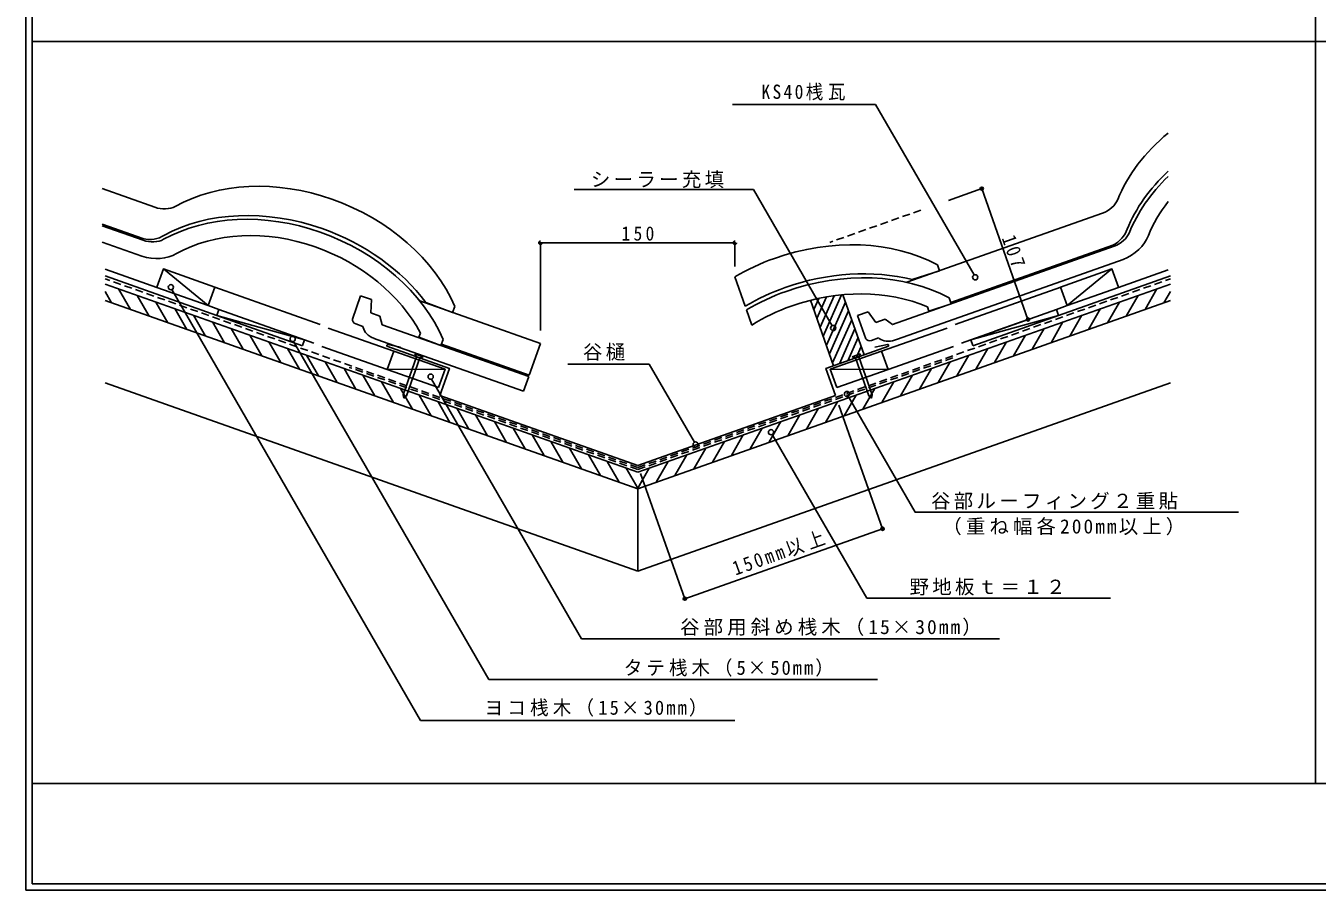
# Model space of a CAD drawing. Units: millimetres, scale not verified. Extents: x -2052 to 1987, y -1380 to 1404.
# Drawn here: x -3 to 993, y 54 to 721 of the extents above; entities that cross this region are included whole.
import ezdxf

# ---------------------------------------------------------------- set-up
doc = ezdxf.new("R2010")
doc.units = ezdxf.units.MM
doc.header["$LTSCALE"] = 5
doc.header["$PDMODE"] = 32
doc.header["$PDSIZE"] = 2.5
doc.linetypes.add('DASHED1', pattern=[1.8, 1.2, -0.6])
for name, color, linetype in [('A-0_ﾚｲﾔ-160', 7, 'Continuous'), ('A-1_ﾚｲﾔ-161', 3, 'Continuous'), ('A-2_ﾚｲﾔ-162', 4, 'Continuous'), ('A-5_ﾚｲﾔ-165', 7, 'Continuous'), ('A-7_ﾚｲﾔ-167', 2, 'Continuous'), ('A-A_ﾚｲﾔ-170', 7, 'Continuous'), ('A-B_ﾚｲﾔ-171', 3, 'Continuous'), ('A-C_ﾚｲﾔ-172', 3, 'Continuous'), ('A-D_ﾚｲﾔ-173', 3, 'DASHED1')]:
    doc.layers.add(name, color=color, linetype=linetype)
doc.styles.add('ＭＳ ゴシック', font='')
doc.styles.get('ＭＳ ゴシック').set_extended_font_data('MS Gothic')

msp = doc.modelspace()

# ---------------------------------------------------------------- linework, layer by layer
at = {"layer": 'A-0_ﾚｲﾔ-160'}
for p, q in [((-3.023, 54.418), (-3.023, 1404.417)), ((1986.977, 54.418), (-3.023, 54.418))]:
    msp.add_line(p, q, dxfattribs=at)
at = {"layer": 'A-0_ﾚｲﾔ-160', "color": 2}
for q in [(1.978, 1399.418), (1981.977, 59.418)]:
    msp.add_line((1.978, 59.418), q, dxfattribs=at)
at = {"layer": 'A-0_ﾚｲﾔ-160', "color": 4}
for p, q in [((991.977, 1399.418), (991.977, 136.778)), ((1981.977, 709.379), (1.978, 709.379)), ((1.978, 136.778), (1981.977, 136.778))]:
    msp.add_line(p, q, dxfattribs=at)
at = {"layer": 'A-1_ﾚｲﾔ-161', "color": 7, "linetype": 'DASHED1'}
msp.add_line((687.627, 579.126), (617.287, 554.257), dxfattribs=at)
at = {"layer": 'A-1_ﾚｲﾔ-161'}
for p, q in [((55.871, 567.079), (87.514, 555.892)), ((55.871, 554.384), (86.439, 543.577)), ((249.127, 494.965), (255.283, 513.032)), ((255.283, 513.032), (263.554, 510.109)), ((263.059, 499.938), (263.554, 510.109)), ((709.327, 511.535), (710.953, 506.938)), ((270.229, 497.404), (263.059, 499.938)), ((553.073, 502.268), (557.243, 490.503)), ((638.604, 497.815), (646.875, 500.739)), ((652.882, 492.519), (646.875, 500.739)), ((692.553, 504.464), (693.673, 501.299)), ((710.953, 506.938), (693.673, 501.299)), ((251.557, 491.31), (257.1, 489.35)), ((257.247, 488.648), (257.1, 489.35)), ((270.229, 497.404), (271.891, 490.704)), ((271.891, 490.704), (385.035, 450.7)), ((645.172, 479.894), (638.604, 497.815)), ((660.051, 495.053), (652.882, 492.519)), ((267.861, 479.433), (381.036, 439.419)), ((301.423, 484.294), (300.304, 481.129)), ((317.288, 474.653), (300.304, 481.129)), ((318.914, 479.251), (317.288, 474.653)), ((649.36, 478.577), (654.903, 480.537)), ((655.458, 480.084), (654.903, 480.537)), ((385.035, 450.7), (381.037, 439.419))]:
    msp.add_line(p, q, dxfattribs=at)
for points in [[(660.051, 495.053), (665.556, 490.886), (836.617, 551.369)], [(667.188, 478.769), (667.3, 478.808), (669.506, 479.588), (843.52, 541.114)], [(265.544, 480.252), (265.655, 480.213), (267.861, 479.433)]]:
    msp.add_lwpolyline(points, dxfattribs=at)
for centre, major_axis, ratio, start_param, end_param in [((973.016, 545.798), (127.052, 44.922), 0.7579, 2.1122071, 2.5537643), ((973.602, 544.141), (112.625, 39.821), 0.7692, 2.2596874, 2.54912), ((190.099, 465.825), (127.052, -44.921), 0.7579, 1.5707963, 2.5537643), ((189.513, 464.168), (112.625, -39.82), 0.7692, 1.5707955, 2.54912), ((188.243, 460.575), (133.979, -47.37), 0.7579, 0.6039021, 1.5707963), ((832.184, 563.908), (16.542, 5.849), 0.7579, 4.712389, 5.6953569), ((834.365, 563.015), (29.075, 10.28), 0.7692, 4.75555, 5.7084235), ((91.947, 568.431), (16.542, -5.849), 0.7579, 4.712389, 5.6953569), ((187.179, 457.568), (121.211, -42.856), 0.7692, 0.6943228, 1.5707963), ((93.084, 566.365), (29.075, -10.28), 0.7692, 4.75555, 5.7084235), ((619.435, 414.876), (133.979, 47.371), 0.7579, 0.6039021, 1.5707963), ((617.577, 420.131), (127.052, 44.922), 0.7579, 1.5707963, 1.8215194), ((620.498, 411.869), (121.211, 42.856), 0.7692, 0.6943228, 1.5707963), ((618.162, 418.474), (112.625, 39.821), 0.7692, 1.5707955, 1.8543857), ((252.444, 493.818), (3.308, -1.17), 0.7579, 3.1503193, 4.712389), ((268.499, 488.611), (11.028, -3.899), 0.7579, 3.5740003, 4.712389), ((648.474, 481.086), (3.308, 1.17), 0.7579, 3.1503193, 4.712389), ((664.232, 487.128), (11.028, 3.899), 0.7579, 3.5740003, 4.712389)]:
    msp.add_ellipse(centre, major_axis=major_axis, ratio=ratio, start_param=start_param, end_param=end_param, dxfattribs=at)
at = {"layer": 'A-1_ﾚｲﾔ-161', "color": 7}
for p in [(734.536, 595.707), (770.204, 494.828)]:
    msp.add_point(p, dxfattribs=at)
at = {"layer": 'A-2_ﾚｲﾔ-162'}
for p, q in [((55.871, 595.718), (96.515, 581.348)), ((55.871, 568.205), (87.201, 557.128)), ((676.619, 523.436), (827.617, 576.824)), ((710.599, 507.938), (835.595, 552.133)), ((142.737, 519.78), (103.139, 533.781)), ((795.373, 519.78), (834.971, 533.781)), ((469.055, 376.892), (58.079, 522.139)), ((98.094, 519.512), (137.692, 505.512)), ((142.737, 519.78), (137.692, 505.512)), ((469.055, 376.892), (880.03, 522.139)), ((552.061, 505.122), (544.055, 527.714)), ((795.373, 519.78), (800.417, 505.512)), ((840.016, 519.512), (800.417, 505.512)), ((469.055, 364.165), (58.079, 509.412)), ((300.955, 509.066), (394.055, 476.149)), ((469.055, 364.165), (880.03, 509.412)), ((146.007, 502.572), (144.341, 497.858)), ((146.007, 502.572), (211.96, 479.112)), ((792.102, 502.572), (726.15, 479.112)), ((792.102, 502.572), (793.768, 497.858)), ((144.341, 497.858), (210.338, 474.524)), ((211.96, 479.112), (144.341, 497.858)), ((726.15, 479.112), (793.768, 497.858)), ((793.768, 497.858), (727.772, 474.524)), ((211.96, 479.112), (210.382, 474.65)), ((726.15, 479.112), (727.727, 474.65)), ((280.856, 470.378), (320.455, 456.378)), ((317.642, 475.654), (385.389, 451.7)), ((394.055, 476.149), (385.389, 451.7)), ((657.253, 470.378), (617.655, 456.378)), ((469.055, 300.527), (58.079, 445.775)), ((469.055, 300.527), (880.03, 445.775)), ((469.055, 364.165), (469.055, 300.527))]:
    msp.add_line(p, q, dxfattribs=at)
for points in [[(137.737, 505.639), (103.139, 533.781), (98.138, 519.639)], [(700.327, 536.991), (701.952, 532.393), (680.964, 525.545)], [(800.373, 505.639), (834.971, 533.781), (839.971, 519.639)], [(327.914, 504.706), (326.289, 500.108), (305.66, 507.975)], [(280.856, 470.378), (275.856, 456.235), (315.455, 442.235)], [(657.253, 470.378), (662.253, 456.235), (622.655, 442.235)], [(275.856, 456.235), (320.455, 456.378), (315.455, 442.235)], [(662.253, 456.235), (617.655, 456.378), (622.655, 442.235)]]:
    msp.add_lwpolyline(points, dxfattribs=at)
for centre, major_axis, ratio, start_param, end_param in [((964.015, 571.254), (127.052, 44.922), 0.7579, 2.0181091, 2.5537643), ((972.948, 547.294), (129.077, 45.637), 0.7579, 2.0953666, 2.5462984), ((199.099, 491.281), (127.052, -44.921), 0.7579, 1.5707963, 2.5537643), ((100.947, 593.886), (16.542, -5.849), 0.7579, 4.712389, 5.6953569), ((190.988, 467.031), (129.077, -45.637), 0.7579, 1.5707963, 2.5462984), ((197.243, 486.03), (133.979, -47.37), 0.7579, 0.6039021, 1.5707963), ((823.183, 589.363), (16.542, 5.849), 0.7579, 4.712389, 5.6953569), ((89.19, 573.008), (19.432, -6.87), 0.7692, 4.879023, 5.76907), ((189.376, 462.472), (135.092, -47.763), 0.7579, 0.8509471, 1.5707963), ((827.16, 565.734), (19.432, 6.87), 0.7692, 4.879023, 5.76907), ((610.434, 440.332), (133.979, 47.371), 0.7579, 0.6039021, 1.5707963), ((608.576, 445.587), (127.052, 44.922), 0.7579, 1.5707963, 1.8216704), ((619.123, 417.064), (135.091, 47.764), 0.7579, 0.8509471, 1.5707963), ((617.509, 421.628), (129.077, 45.637), 0.7579, 1.5707963, 1.8207963)]:
    msp.add_ellipse(centre, major_axis=major_axis, ratio=ratio, start_param=start_param, end_param=end_param, dxfattribs=at)
at = {"layer": 'A-5_ﾚｲﾔ-165'}
for p, q in [((652.573, 660.767), (542.332, 660.767)), ((728.593, 529.094), (652.573, 660.767)), ((558.374, 594.982), (419.925, 594.982)), ((619.011, 489.955), (558.374, 594.982)), ((708.835, 586.62), (734.536, 595.707)), ((770.204, 494.828), (734.536, 595.707)), ((544.055, 553.985), (394.055, 553.985)), ((394.055, 486.184), (394.055, 553.985)), ((544.055, 535.639), (544.055, 553.985)), ((58.079, 533.659), (98.094, 519.512)), ((58.079, 528.356), (144.341, 497.857)), ((880.03, 528.356), (793.768, 497.857)), ((878.363, 533.07), (840.016, 519.512)), ((77.617, 502.507), (68.385, 518.497)), ((224.136, 490.858), (142.692, 519.654)), ((713.973, 490.858), (795.417, 519.654)), ((860.492, 502.507), (869.724, 518.497)), ((63.11, 507.635), (58.079, 516.347)), ((92.124, 497.38), (82.893, 513.369)), ((106.632, 492.252), (97.4, 508.242)), ((109.613, 517.808), (301.503, 185.442)), ((620.258, 459.076), (602.397, 509.594)), ((604.926, 502.441), (608.758, 511.063)), ((607.35, 495.585), (614.736, 512.203)), ((609.774, 488.728), (620.605, 513.098)), ((612.198, 481.872), (626.372, 513.763)), ((614.622, 475.015), (629.392, 508.241)), ((643.822, 467.427), (627.405, 513.859)), ((831.478, 492.252), (840.71, 508.242)), ((845.985, 497.38), (855.217, 513.369)), ((875, 507.635), (880.03, 516.347)), ((121.138, 487.125), (111.907, 503.116)), ((146.007, 502.572), (137.692, 505.512)), ((617.047, 468.158), (631.816, 501.385)), ((792.102, 502.572), (800.417, 505.512)), ((816.971, 487.125), (826.203, 503.116)), ((135.646, 481.998), (126.414, 497.988)), ((150.154, 476.871), (140.922, 492.861)), ((619.471, 461.302), (634.24, 494.528)), ((744.503, 485.741), (770.204, 494.828)), ((787.956, 476.871), (797.188, 492.861)), ((802.463, 481.998), (811.695, 497.988)), ((164.661, 471.743), (155.429, 487.734)), ((179.168, 466.617), (169.936, 482.607)), ((219.092, 476.59), (211.96, 479.112)), ((230.281, 488.117), (280.812, 470.252)), ((624.644, 460.63), (636.664, 487.672)), ((631.139, 462.932), (639.088, 480.816)), ((707.828, 488.117), (657.298, 470.252)), ((719.018, 476.59), (726.15, 479.112)), ((758.941, 466.617), (768.173, 482.607)), ((773.449, 471.743), (782.68, 487.734)), ((193.675, 461.49), (184.443, 477.48)), ((208.182, 456.362), (198.951, 472.353)), ((203.576, 477.858), (354.25, 216.882)), ((225.281, 473.975), (275.812, 456.109)), ((637.633, 465.234), (641.512, 473.959)), ((712.828, 473.975), (662.298, 456.109)), ((729.927, 456.362), (739.158, 472.353)), ((744.434, 461.49), (753.666, 477.48)), ((222.69, 451.235), (213.458, 467.225)), ((237.197, 446.108), (227.965, 462.098)), ((288.098, 436.636), (298.461, 465.947)), ((290.63, 435.733), (300.995, 465.051)), ((303.456, 465.974), (297.151, 468.203)), ((303.456, 465.974), (297.151, 468.203)), ((298.461, 465.947), (297.151, 468.203)), ((298.461, 465.947), (297.151, 468.203)), ((300.995, 465.051), (298.461, 465.947)), ((300.995, 465.051), (298.461, 465.947)), ((303.456, 465.974), (300.995, 465.051)), ((303.456, 465.974), (300.995, 465.051)), ((478.036, 460.363), (415.167, 460.363)), ((478.036, 460.363), (512.86, 400.045)), ((634.654, 465.974), (640.958, 468.203)), ((634.654, 465.974), (640.958, 468.203)), ((634.654, 465.974), (637.114, 465.051)), ((634.654, 465.974), (637.114, 465.051)), ((637.114, 465.051), (639.649, 465.947)), ((637.114, 465.051), (639.649, 465.947)), ((647.48, 435.733), (637.114, 465.051)), ((639.649, 465.947), (640.958, 468.203)), ((639.649, 465.947), (640.958, 468.203)), ((650.012, 436.636), (639.649, 465.947)), ((700.912, 446.108), (710.144, 462.098)), ((715.42, 451.235), (724.651, 467.225)), ((251.704, 440.981), (242.473, 456.971)), ((266.212, 435.854), (256.98, 451.843)), ((310.085, 448.774), (425.816, 248.323)), ((671.898, 435.854), (681.13, 451.843)), ((686.405, 440.981), (695.637, 456.971)), ((280.719, 430.726), (271.487, 446.716)), ((295.227, 425.599), (285.995, 441.589)), ((642.883, 425.599), (652.115, 441.589)), ((657.391, 430.726), (666.622, 446.716)), ((288.621, 434.078), (288.098, 436.636)), ((288.621, 434.078), (290.63, 435.733)), ((309.734, 420.472), (300.502, 436.462)), ((324.241, 415.345), (315.009, 431.334)), ((613.868, 415.345), (623.1, 431.334)), ((624.239, 428.757), (657.995, 333.285)), ((628.376, 420.472), (637.608, 436.462)), ((649.488, 434.078), (647.48, 435.733)), ((649.488, 434.078), (650.012, 436.636)), ((338.748, 410.217), (329.516, 426.207)), ((353.255, 405.09), (344.024, 421.08)), ((584.854, 405.09), (594.086, 421.08)), ((599.361, 410.217), (608.593, 426.207)), ((367.763, 399.963), (358.531, 415.953)), ((382.27, 394.836), (373.038, 410.826)), ((555.839, 394.836), (565.071, 410.826)), ((570.347, 399.963), (579.579, 415.953)), ((396.777, 389.708), (387.546, 405.698)), ((411.285, 384.581), (402.053, 400.572)), ((526.825, 384.581), (536.056, 400.572)), ((541.332, 389.708), (550.564, 405.698)), ((572.927, 406.018), (645.821, 279.763)), ((425.792, 379.454), (416.56, 395.445)), ((440.299, 374.328), (431.068, 390.317)), ((497.81, 374.328), (507.042, 390.317)), ((512.317, 379.454), (521.549, 395.445)), ((454.807, 369.2), (445.575, 385.19)), ((469.055, 364.522), (460.082, 380.063)), ((469.055, 364.522), (478.027, 380.063)), ((483.303, 369.2), (492.534, 385.19)), ((471.295, 375.795), (505.402, 279.332)), ((505.402, 279.332), (657.995, 333.285)), ((833.802, 279.763), (645.821, 279.763)), ((748.284, 248.323), (425.816, 248.323)), ((654.039, 216.882), (354.25, 216.882)), ((301.503, 185.442), (544.086, 185.442))]:
    msp.add_line(p, q, dxfattribs=at)
msp.add_lwpolyline([(631.562, 435.515), (683.229, 346.024), (932.574, 346.024)], dxfattribs=at)
for centre in [(729.486, 527.304), (108.886, 519.671), (619.904, 488.165), (202.85, 479.722), (309.36, 450.638), (630.553, 437.242), (571.96, 407.768), (513.753, 398.256)]:
    msp.add_circle(centre, 2, dxfattribs=at)
at = {"layer": 'A-7_ﾚｲﾔ-167', "color": 6}
for p, q in [((286.038, 473.519), (276.388, 475.511)), ((652.071, 473.519), (661.721, 475.511)), ((469.055, 382.13), (316.502, 436.198)), ((469.055, 382.13), (621.608, 436.198))]:
    msp.add_line(p, q, dxfattribs=at)
for points in [[(275.515, 474.08), (323.84, 456.953), (316.502, 436.198)], [(662.595, 474.08), (614.27, 456.953), (621.608, 436.198)]]:
    msp.add_lwpolyline(points, dxfattribs=at)
for centre, start, end in [((276.401, 474.522), 90.72672, 206.461), ((661.708, 474.522), 333.539, 89.27328)]:
    msp.add_arc(centre, 0.99, start, end, dxfattribs=at)
at = {"layer": 'A-A_ﾚｲﾔ-170'}
for p in [(657.995, 333.285), (505.402, 279.332)]:
    msp.add_point(p, dxfattribs=at)
at = {"layer": 'A-D_ﾚｲﾔ-173', "color": 6}
for p, q in [((469.055, 380.54), (58.079, 526.195)), ((469.055, 380.54), (880.03, 526.195)), ((469.055, 378.948), (715.064, 466.138)), ((469.055, 378.948), (246.484, 457.831))]:
    msp.add_line(p, q, dxfattribs=at)
at = {"layer": 'A-D_ﾚｲﾔ-173', "color": 7}
for p in [(394.055, 553.985), (544.055, 553.985)]:
    msp.add_point(p, dxfattribs=at)

# ---------------------------------------------------------------- texts
at = {"layer": 'A-1_ﾚｲﾔ-161', "insert": (749.618, 557.553), "char_height": 11, "attachment_point": 7, "rotation": 289.472, "style": 'ＭＳ ゴシック'}
msp.add_mtext('\\T1.38;\\W0.9;107', dxfattribs=at)
at = {"layer": 'A-B_ﾚｲﾔ-171', "insert": (544.921, 295.957), "char_height": 11, "attachment_point": 7, "rotation": 19.472, "style": 'ＭＳ ゴシック'}
msp.add_mtext('\\T1.29;\\W0.9;150mm以上', dxfattribs=at)
at = {"layer": 'A-C_ﾚｲﾔ-172', "char_height": 11, "attachment_point": 7, "style": 'ＭＳ ゴシック'}
for s, insert in [('\\T1.27;\\W0.9;KS40桟瓦', (564.508, 663.778)), ('\\T1.17;シーラー充填', (432.944, 596.143)), ('\\T1.17;谷樋', (426.812, 462.962)), ('\\T1.17;野地板ｔ＝１２', (678.804, 281.782)), ('\\T1.21;谷部用斜め桟木（15×30mm）', (501.792, 250.555)), ('\\T1.22;\\W0.95;タテ桟木（5×50mm）', (458.399, 219.144)), ('\\T1.23;\\W0.95;ヨコ桟木（15×30mm）', (350.985, 188.348))]:
    msp.add_mtext(s, dxfattribs=dict(at, insert=insert))
at = {"layer": 'A-D_ﾚｲﾔ-173', "char_height": 11, "attachment_point": 7, "style": 'ＭＳ ゴシック'}
for s, insert in [('\\T1.38;\\W0.9;150', (456.555, 555.485)), ('\\T1.17;谷部ルーフィング２重貼', (695.361, 348.089)), ('\\T1.21;（重ね幅各200mm以上）', (704.138, 328.181))]:
    msp.add_mtext(s, dxfattribs=dict(at, insert=insert))

doc.saveas('drawing.dxf')
